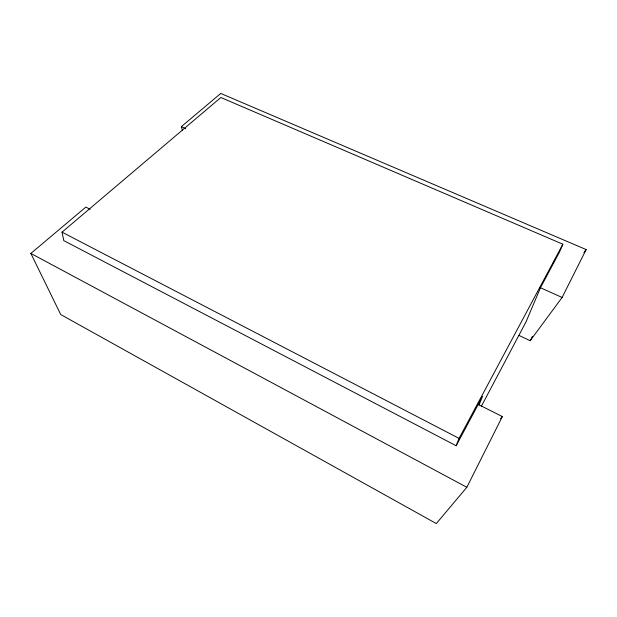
<?xml version="1.0" encoding="UTF-8"?>
<svg xmlns="http://www.w3.org/2000/svg" width="617" height="617" viewBox="0 0 617 617"><rect width="100%" height="100%" fill="white"/><g stroke="black" fill="none" stroke-linecap="round" stroke-linejoin="round"><path stroke-width="0.93" d="M456.171 445.759L459.071 438.394L562.851 244.216L220.847 97.501L62.032 232.162L63.79 240.622L456.171 445.759L482.587 396.237L478.977 405.153M562.851 244.216L559.465 252.106L540.6 287.468L526 321.912L481.391 406.217M90.151 209.256L85.848 207.096L30.85 253.425L60.721 314.539L436.312 523.563L466.838 487.291L502.338 416.552L478.244 404.436M518.858 335.37L530.188 340.692L562.11 297.463L586.15 249.569L220.755 93.437L181.313 126.67L182.416 130.326M530.188 340.692L532.386 336.412M583.913 252.662L586.15 249.569M500.564 418.789L502.338 416.552M181.313 126.67L185.709 128.644M540.13 287.607L562.11 297.463M62.032 232.162L459.071 438.394M30.85 253.425L466.838 487.291"/></g></svg>
